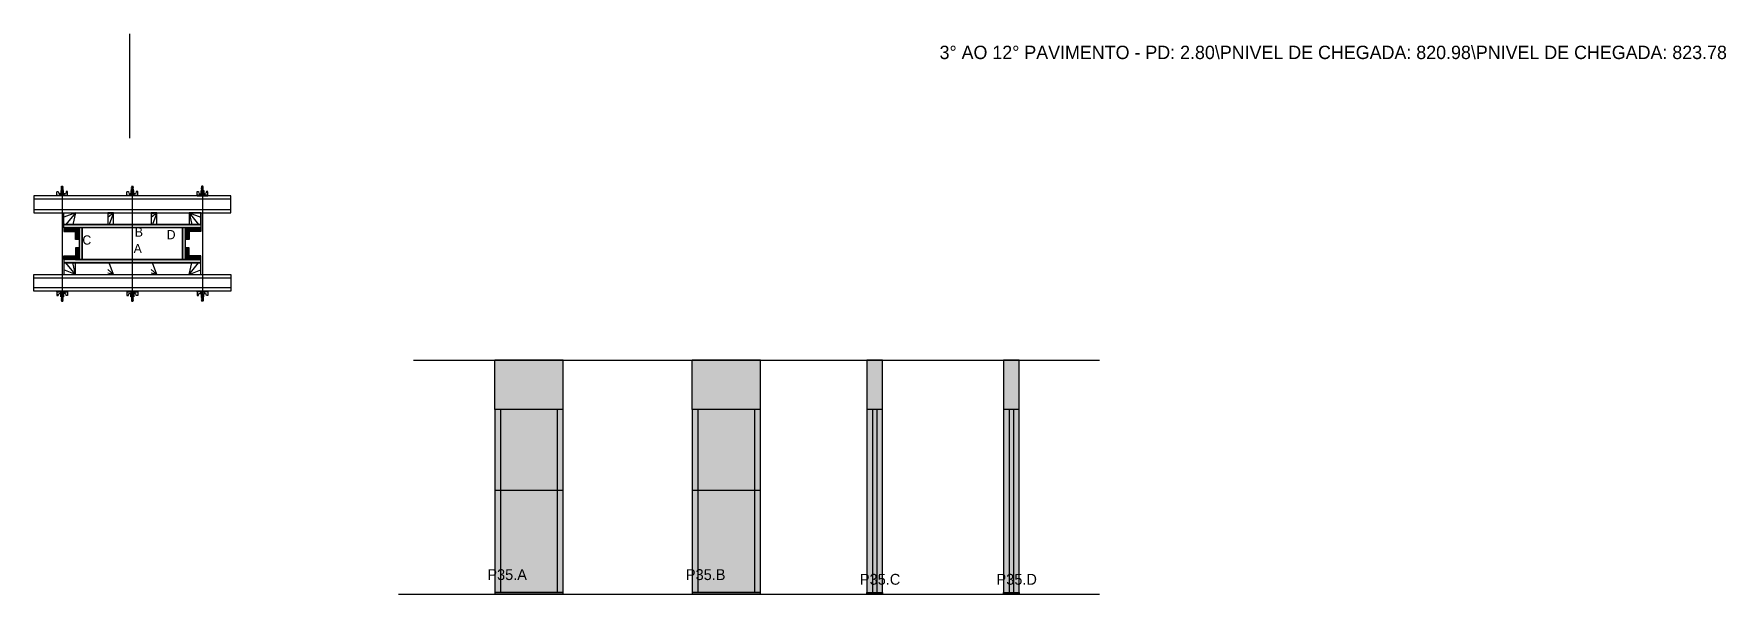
# Model space of a CAD drawing. Header units: metres. Extents: x 7425 to 9453, y 1780 to 2451.
import ezdxf

# ---------------------------------------------------------------- set-up
doc = ezdxf.new("R2010")
doc.units = ezdxf.units.M
for name, color, linetype in [('CHAPA', 7, 'Continuous'), ('COTA', 7, 'Continuous'), ('Hachura', 7, 'Continuous'), ('Madeira', 7, 'Continuous'), ('NOMENCLATURA', 7, 'Continuous'), ('Nível', 7, 'Continuous'), ('Painéis', 7, 'Continuous'), ('Perfil Metálico', 7, 'Continuous'), ('SARR_2.2x7', 7, 'Continuous'), ('SARRAFO', 7, 'Continuous'), ('Texto Seção', 7, 'Continuous'), ('TEXTO_GERAL', 7, 'Continuous')]:
    doc.layers.add(name, color=color, linetype=linetype)

msp = doc.modelspace()

# ---------------------------------------------------------------- hatches: boundary and pattern name
at = {"layer": 'COTA'}
h = msp.add_hatch(color=7, dxfattribs=at)
h.dxf.hatch_style = 1
h.paths.add_polyline_path([(7977.8, 2001.4), (8059.8, 2001.4), (8059.8, 2001.4), (8059.8, 2060.4), (8059.8, 2060.4), (7977.8, 2060.4), (7977.8, 2060.4), (7977.8, 2001.4)])
h = msp.add_hatch(color=7, dxfattribs=at)
h.dxf.hatch_style = 1
h.paths.add_polyline_path([(8214.3, 2001.4), (8296.3, 2001.4), (8296.3, 2001.4), (8296.3, 2060.4), (8296.3, 2060.4), (8214.3, 2060.4), (8214.3, 2060.4), (8214.3, 2001.4)])
h = msp.add_hatch(color=7, dxfattribs=at)
h.dxf.hatch_style = 1
h.paths.add_polyline_path([(8423.4, 2001.4), (8442.4, 2001.4), (8442.4, 2001.4), (8442.4, 2060.4), (8442.4, 2060.4), (8423.4, 2060.4), (8423.4, 2060.4), (8423.4, 2001.4)])
h = msp.add_hatch(color=7, dxfattribs=at)
h.dxf.hatch_style = 1
h.paths.add_polyline_path([(8587.2, 2001.4), (8606.2, 2001.4), (8606.2, 2001.4), (8606.2, 2060.4), (8606.2, 2060.4), (8587.2, 2060.4), (8587.2, 2060.4), (8587.2, 2001.4)])
at = {"layer": 'Hachura'}
h = msp.add_hatch(color=7, dxfattribs=at)
h.dxf.hatch_style = 1
h.paths.add_polyline_path([(7461.4, 2219), (7461.4, 2223), (7461.4, 2223), (7625.4, 2223), (7625.4, 2223), (7625.4, 2219), (7625.4, 2219), (7461.4, 2219)])
h = msp.add_hatch(color=7, dxfattribs=at)
h.dxf.hatch_style = 1
h.paths.add_polyline_path([(7461.4, 2219), (7461.4, 2223), (7461.4, 2223), (7625.4, 2223), (7625.4, 2223), (7625.4, 2219), (7625.4, 2219), (7461.4, 2219)])
h = msp.add_hatch(color=7, dxfattribs=at)
h.dxf.hatch_style = 1
h.paths.add_polyline_path([(7475.4, 2219), (7475.4, 2214.6), (7475.4, 2214.6), (7461.4, 2214.6), (7461.4, 2214.6), (7461.4, 2219), (7461.4, 2219), (7475.4, 2219)])
h = msp.add_hatch(color=7, dxfattribs=at)
h.dxf.hatch_style = 1
h.paths.add_polyline_path([(7479.8, 2219), (7475.4, 2219), (7475.4, 2219), (7475.4, 2205), (7475.4, 2205), (7479.8, 2205), (7479.8, 2205), (7479.8, 2219)])
h = msp.add_hatch(color=7, dxfattribs=at)
h.dxf.hatch_style = 1
h.paths.add_polyline_path([(7483.4, 2219), (7479.8, 2219), (7479.8, 2219), (7479.8, 2181), (7479.8, 2181), (7483.4, 2181), (7483.4, 2181), (7483.4, 2219)])
h = msp.add_hatch(color=7, dxfattribs=at)
h.dxf.hatch_style = 1
h.paths.add_polyline_path([(7483.4, 2219), (7479.8, 2219), (7479.8, 2219), (7479.8, 2181), (7479.8, 2181), (7483.4, 2181), (7483.4, 2181), (7483.4, 2219)])
h = msp.add_hatch(color=7, dxfattribs=at)
h.dxf.hatch_style = 1
h.paths.add_polyline_path([(7607, 2219), (7603.4, 2219), (7603.4, 2219), (7603.4, 2181), (7603.4, 2181), (7607, 2181), (7607, 2181), (7607, 2219)])
h = msp.add_hatch(color=7, dxfattribs=at)
h.dxf.hatch_style = 1
h.paths.add_polyline_path([(7607, 2219), (7603.4, 2219), (7603.4, 2219), (7603.4, 2181), (7603.4, 2181), (7607, 2181), (7607, 2181), (7607, 2219)])
h = msp.add_hatch(color=7, dxfattribs=at)
h.dxf.hatch_style = 1
h.paths.add_polyline_path([(7611.4, 2219), (7607, 2219), (7607, 2219), (7607, 2205), (7607, 2205), (7611.4, 2205), (7611.4, 2205), (7611.4, 2219)])
h = msp.add_hatch(color=7, dxfattribs=at)
h.dxf.hatch_style = 1
h.paths.add_polyline_path([(7611.4, 2219), (7611.4, 2214.6), (7611.4, 2214.6), (7625.4, 2214.6), (7625.4, 2214.6), (7625.4, 2219), (7625.4, 2219), (7611.4, 2219)])
h = msp.add_hatch(color=7, dxfattribs=at)
h.dxf.hatch_style = 1
h.paths.add_polyline_path([(7479.8, 2181), (7475.4, 2181), (7475.4, 2181), (7475.4, 2195), (7475.4, 2195), (7479.8, 2195), (7479.8, 2195), (7479.8, 2181)])
h = msp.add_hatch(color=7, dxfattribs=at)
h.dxf.hatch_style = 1
h.paths.add_polyline_path([(7611.4, 2181), (7607, 2181), (7607, 2181), (7607, 2195), (7607, 2195), (7611.4, 2195), (7611.4, 2195), (7611.4, 2181)])
h = msp.add_hatch(color=7, dxfattribs=at)
h.dxf.hatch_style = 1
h.paths.add_polyline_path([(7475.4, 2181), (7475.4, 2185.4), (7475.4, 2185.4), (7461.4, 2185.4), (7461.4, 2185.4), (7461.4, 2181), (7461.4, 2181), (7475.4, 2181)])
h = msp.add_hatch(color=7, dxfattribs=at)
h.dxf.hatch_style = 1
h.paths.add_polyline_path([(7461.4, 2181), (7461.4, 2177), (7461.4, 2177), (7625.4, 2177), (7625.4, 2177), (7625.4, 2181), (7625.4, 2181), (7461.4, 2181)])
h = msp.add_hatch(color=7, dxfattribs=at)
h.dxf.hatch_style = 1
h.paths.add_polyline_path([(7461.4, 2181), (7461.4, 2177), (7461.4, 2177), (7625.4, 2177), (7625.4, 2177), (7625.4, 2181), (7625.4, 2181), (7461.4, 2181)])
h = msp.add_hatch(color=7, dxfattribs=at)
h.dxf.hatch_style = 1
h.paths.add_polyline_path([(7611.4, 2181), (7611.4, 2185.4), (7611.4, 2185.4), (7625.4, 2185.4), (7625.4, 2185.4), (7625.4, 2181), (7625.4, 2181), (7611.4, 2181)])
h = msp.add_hatch(color=7, dxfattribs=at)
h.dxf.hatch_style = 1
h.paths.add_polyline_path([(8059.8, 2001.4), (7977.8, 2001.4), (7977.8, 2001.4), (7977.8, 1780.4), (7977.8, 1780.4), (8059.8, 1780.4), (8059.8, 1780.4), (8059.8, 2001.4)])
h = msp.add_hatch(color=7, dxfattribs=at)
h.dxf.hatch_style = 1
h.paths.add_polyline_path([(8296.3, 2001.4), (8214.3, 2001.4), (8214.3, 2001.4), (8214.3, 1780.4), (8214.3, 1780.4), (8296.3, 1780.4), (8296.3, 1780.4), (8296.3, 2001.4)])
h = msp.add_hatch(color=7, dxfattribs=at)
h.dxf.hatch_style = 1
h.paths.add_polyline_path([(8442.4, 2001.4), (8423.4, 2001.4), (8423.4, 2001.4), (8423.4, 1780.4), (8423.4, 1780.4), (8442.4, 1780.4), (8442.4, 1780.4), (8442.4, 2001.4)])
h = msp.add_hatch(color=7, dxfattribs=at)
h.dxf.hatch_style = 1
h.paths.add_polyline_path([(8606.2, 2001.4), (8587.2, 2001.4), (8587.2, 2001.4), (8587.2, 1780.4), (8587.2, 1780.4), (8606.2, 1780.4), (8606.2, 1780.4), (8606.2, 2001.4)])

# ---------------------------------------------------------------- linework, layer by layer
at = {"layer": 'CHAPA', "color": 7, "lineweight": 25}
for points in [[(7461.4, 2219), (7461.4, 2223), (7625.4, 2223), (7625.4, 2219)], [(7461.4, 2219), (7461.4, 2223), (7625.4, 2223), (7625.4, 2219)], [(7483.4, 2219), (7479.8, 2219), (7479.8, 2181), (7483.4, 2181)], [(7483.4, 2219), (7479.8, 2219), (7479.8, 2181), (7483.4, 2181)], [(7607, 2219), (7603.4, 2219), (7603.4, 2181), (7607, 2181)], [(7607, 2219), (7603.4, 2219), (7603.4, 2181), (7607, 2181)], [(7461.4, 2181), (7461.4, 2177), (7625.4, 2177), (7625.4, 2181)], [(7461.4, 2181), (7461.4, 2177), (7625.4, 2177), (7625.4, 2181)]]:
    msp.add_lwpolyline(points, close=True, dxfattribs=at)
at = {"layer": 'COTA', "color": 7, "lineweight": 25}
for p, q in [((8059.8, 2060.4), (7977.8, 2060.4)), ((7977.8, 2001.4), (7977.8, 2060.4)), ((8059.8, 2001.4), (8059.8, 2060.4)), ((8296.3, 2060.4), (8214.3, 2060.4)), ((8214.3, 2001.4), (8214.3, 2060.4)), ((8296.3, 2001.4), (8296.3, 2060.4))]:
    msp.add_line(p, q, dxfattribs=at)
for points in [[(8442.4, 2001.4), (8442.4, 2060.4), (8423.4, 2060.4), (8423.4, 2001.4)], [(8606.2, 2001.4), (8606.2, 2060.4), (8587.2, 2060.4), (8587.2, 2001.4)]]:
    msp.add_lwpolyline(points, dxfattribs=at)
at = {"layer": 'Defpoints', "color": 7, "lineweight": 25}
msp.add_line((7540.4, 2326.1), (7540.4, 2451.1), dxfattribs=at)
at = {"layer": 'Hachura', "color": 7, "lineweight": 25}
for p, q in [((7453, 2262.2), (7454.7, 2262.2)), ((7453, 2257), (7453, 2262.1)), ((7453, 2257.9), (7465.9, 2257.9)), ((7453, 2257.9), (7458.1, 2257.9)), ((7465.9, 2257), (7453, 2257)), ((7453.1, 2257.9), (7453.1, 2257)), ((7453.3, 2257.9), (7453.3, 2257)), ((7453.7, 2257.9), (7453.7, 2257)), ((7454.1, 2257.9), (7454.1, 2257)), ((7454.7, 2262.2), (7455.2, 2260)), ((7455, 2257.9), (7455, 2257)), ((7455.6, 2259.7), (7457.5, 2259.7)), ((7456.4, 2257.9), (7456.4, 2257)), ((7464.9, 2257), (7457.1, 2257)), ((7457.5, 2260.5), (7461.4, 2260.5)), ((7457.5, 2257.9), (7457.5, 2260.5)), ((7459.4, 2257.9), (7457.5, 2257.9)), ((7461.1, 2263.7), (7457.8, 2263.7)), ((7461.1, 2263.7), (7457.8, 2263.7)), ((7457.8, 2263.7), (7457.8, 2260.5)), ((7458.1, 2257.9), (7458.8, 2257.9)), ((7458.3, 2268.1), (7460.5, 2267)), ((7460.4, 2266.8), (7458.3, 2267.8)), ((7458.3, 2266.9), (7460.5, 2265.8)), ((7460.4, 2265.6), (7458.3, 2266.7)), ((7458.3, 2265.8), (7460.5, 2264.7)), ((7460.4, 2264.4), (7458.3, 2265.5)), ((7459.6, 2263.7), (7458.3, 2264.4)), ((7458.4, 2268.5), (7458.7, 2268.8)), ((7458.4, 2268.2), (7458.4, 2268.5)), ((7458.4, 2268.5), (7458.4, 2268.5)), ((7460.3, 2268.5), (7458.4, 2268.5)), ((7458.4, 2268.2), (7460.3, 2267.2)), ((7458.4, 2268.2), (7460.3, 2267.2)), ((7458.4, 2267), (7458.4, 2267.7)), ((7460.3, 2266.7), (7458.4, 2267.7)), ((7458.4, 2267), (7460.3, 2266)), ((7458.4, 2265.8), (7458.4, 2266.5)), ((7460.3, 2265.5), (7458.4, 2266.5)), ((7458.4, 2266.3), (7458.4, 2266.5)), ((7458.4, 2265.8), (7460.3, 2264.9)), ((7458.4, 2264.7), (7458.4, 2265.3)), ((7460.3, 2264.4), (7458.4, 2265.3)), ((7458.4, 2264.7), (7460.3, 2263.7)), ((7459.3, 2263.7), (7458.4, 2264.2)), ((7458.4, 2263.7), (7458.4, 2264.2)), ((7458.5, 2257.6), (7458.5, 2257.8)), ((7458.5, 2257.2), (7458.5, 2257.6)), ((7458.7, 2268.8), (7460, 2268.8)), ((7458.8, 2263.7), (7458.8, 2260.5)), ((7460.3, 2267.8), (7459, 2268.5)), ((7459.1, 2257.9), (7459.1, 2259.9)), ((7460.4, 2267.9), (7459.3, 2268.5)), ((7459.4, 2267.8), (7459.4, 2136)), ((7459.4, 2257.9), (7459.4, 2257)), ((7459.6, 2259.9), (7459.6, 2257.9)), ((7459.8, 2268.5), (7460.5, 2268.2)), ((7460.3, 2268.5), (7460, 2268.8)), ((7460.1, 2268.5), (7460.3, 2268.4)), ((7460.3, 2268.4), (7460.3, 2268.5)), ((7460.3, 2267.8), (7460.3, 2267.2)), ((7460.3, 2266), (7460.3, 2266.7)), ((7460.3, 2265.3), (7460.3, 2265.5)), ((7460.3, 2265.3), (7460.3, 2264.9)), ((7460.3, 2264.4), (7460.3, 2263.7)), ((7460.3, 2263.7), (7460.3, 2260.5)), ((7460.4, 2257.8), (7460.4, 2257.4)), ((7461.1, 2260.5), (7461.1, 2263.7)), ((7461.4, 2260.5), (7461.1, 2260.5)), ((7461.4, 2260.5), (7461.1, 2260.5)), ((7461.4, 2260.5), (7461.4, 2257.9)), ((7463.3, 2259.7), (7461.4, 2259.7)), ((7462.5, 2257.9), (7462.5, 2257)), ((7464.2, 2262.2), (7463.6, 2260)), ((7463.9, 2257.9), (7463.9, 2257)), ((7465.9, 2262.2), (7464.2, 2262.2)), ((7464.7, 2257.9), (7464.7, 2257)), ((7465.2, 2257.9), (7465.2, 2257)), ((7465.5, 2257.9), (7465.5, 2257)), ((7465.7, 2257.9), (7465.7, 2257)), ((7465.9, 2257.9), (7465.9, 2262.2)), ((7465.9, 2257.9), (7465.9, 2257)), ((7537, 2262.2), (7538.7, 2262.2)), ((7537, 2257), (7537, 2262.1)), ((7537, 2257.9), (7549.9, 2257.9)), ((7537, 2257.9), (7542.1, 2257.9)), ((7549.9, 2257), (7537, 2257)), ((7537.1, 2257.9), (7537.1, 2257)), ((7537.3, 2257.9), (7537.3, 2257)), ((7537.7, 2257.9), (7537.7, 2257)), ((7538.1, 2257.9), (7538.1, 2257)), ((7538.7, 2262.2), (7539.2, 2260)), ((7539, 2257.9), (7539, 2257)), ((7539.6, 2259.7), (7541.5, 2259.7)), ((7540.4, 2257.9), (7540.4, 2257)), ((7548.9, 2257), (7541.1, 2257)), ((7541.5, 2260.5), (7545.4, 2260.5)), ((7541.5, 2257.9), (7541.5, 2260.5)), ((7543.4, 2257.9), (7541.5, 2257.9)), ((7545.1, 2263.7), (7541.8, 2263.7)), ((7545.1, 2263.7), (7541.8, 2263.7)), ((7541.8, 2263.7), (7541.8, 2260.5)), ((7542.1, 2257.9), (7542.8, 2257.9)), ((7542.3, 2268.1), (7544.5, 2267)), ((7544.4, 2266.8), (7542.3, 2267.8)), ((7542.3, 2266.9), (7544.5, 2265.8)), ((7544.4, 2265.6), (7542.3, 2266.7)), ((7542.3, 2265.8), (7544.5, 2264.7)), ((7544.4, 2264.4), (7542.3, 2265.5)), ((7543.6, 2263.7), (7542.3, 2264.4)), ((7542.4, 2268.5), (7542.7, 2268.8)), ((7542.4, 2268.2), (7542.4, 2268.5)), ((7542.4, 2268.5), (7542.4, 2268.5)), ((7544.3, 2268.5), (7542.4, 2268.5)), ((7542.4, 2268.2), (7544.3, 2267.2)), ((7542.4, 2268.2), (7544.3, 2267.2)), ((7542.4, 2267), (7542.4, 2267.7)), ((7544.3, 2266.7), (7542.4, 2267.7)), ((7542.4, 2267), (7544.3, 2266)), ((7542.4, 2265.8), (7542.4, 2266.5)), ((7544.3, 2265.5), (7542.4, 2266.5)), ((7542.4, 2266.3), (7542.4, 2266.5)), ((7542.4, 2265.8), (7544.3, 2264.9)), ((7542.4, 2264.7), (7542.4, 2265.3)), ((7544.3, 2264.4), (7542.4, 2265.3)), ((7542.4, 2264.7), (7544.3, 2263.7)), ((7543.3, 2263.7), (7542.4, 2264.2)), ((7542.4, 2263.7), (7542.4, 2264.2)), ((7542.5, 2257.6), (7542.5, 2257.8)), ((7542.5, 2257.2), (7542.5, 2257.6)), ((7542.7, 2268.8), (7544, 2268.8)), ((7542.8, 2263.7), (7542.8, 2260.5)), ((7544.3, 2267.8), (7543, 2268.5)), ((7543.1, 2257.9), (7543.1, 2259.9)), ((7544.4, 2267.9), (7543.3, 2268.5)), ((7543.4, 2267.8), (7543.4, 2136)), ((7543.4, 2257.9), (7543.4, 2257)), ((7543.6, 2259.9), (7543.6, 2257.9)), ((7543.8, 2268.5), (7544.5, 2268.2)), ((7544.3, 2268.5), (7544, 2268.8)), ((7544.1, 2268.5), (7544.3, 2268.4)), ((7544.3, 2268.4), (7544.3, 2268.5)), ((7544.3, 2267.8), (7544.3, 2267.2)), ((7544.3, 2266), (7544.3, 2266.7)), ((7544.3, 2265.3), (7544.3, 2265.5)), ((7544.3, 2265.3), (7544.3, 2264.9)), ((7544.3, 2264.4), (7544.3, 2263.7)), ((7544.3, 2263.7), (7544.3, 2260.5)), ((7544.4, 2257.8), (7544.4, 2257.4)), ((7545.1, 2260.5), (7545.1, 2263.7)), ((7545.4, 2260.5), (7545.1, 2260.5)), ((7545.4, 2260.5), (7545.1, 2260.5)), ((7545.4, 2260.5), (7545.4, 2257.9)), ((7547.3, 2259.7), (7545.4, 2259.7)), ((7546.5, 2257.9), (7546.5, 2257)), ((7548.2, 2262.2), (7547.6, 2260)), ((7547.9, 2257.9), (7547.9, 2257)), ((7549.9, 2262.2), (7548.2, 2262.2)), ((7548.7, 2257.9), (7548.7, 2257)), ((7549.2, 2257.9), (7549.2, 2257)), ((7549.5, 2257.9), (7549.5, 2257)), ((7549.7, 2257.9), (7549.7, 2257)), ((7549.9, 2257.9), (7549.9, 2262.2)), ((7549.9, 2257.9), (7549.9, 2257)), ((7621, 2257.9), (7621, 2262.2)), ((7621, 2262.2), (7622.7, 2262.2)), ((7633.9, 2257.9), (7621, 2257.9)), ((7621, 2257.9), (7621, 2257)), ((7621, 2257), (7633.9, 2257)), ((7621.1, 2257.9), (7621.1, 2257)), ((7621.3, 2257.9), (7621.3, 2257)), ((7621.7, 2257.9), (7621.7, 2257)), ((7621.9, 2257), (7629.8, 2257)), ((7622.1, 2257.9), (7622.1, 2257)), ((7622.7, 2262.2), (7623.2, 2260)), ((7623, 2257.9), (7623, 2257)), ((7623.6, 2259.7), (7625.5, 2259.7)), ((7624.4, 2257.9), (7624.4, 2257)), ((7629.4, 2260.5), (7625.5, 2260.5)), ((7625.5, 2260.5), (7625.5, 2257.9)), ((7625.5, 2260.5), (7625.8, 2260.5)), ((7625.5, 2260.5), (7625.8, 2260.5)), ((7625.8, 2263.7), (7629.1, 2263.7)), ((7625.8, 2263.7), (7629.1, 2263.7)), ((7625.8, 2260.5), (7625.8, 2263.7)), ((7627, 2268.5), (7626.4, 2268.2)), ((7626.4, 2267.9), (7627.6, 2268.5)), ((7628.5, 2268.1), (7626.4, 2267)), ((7626.4, 2266.8), (7628.6, 2267.8)), ((7628.5, 2266.9), (7626.4, 2265.8)), ((7626.4, 2265.6), (7628.6, 2266.7)), ((7628.5, 2265.8), (7626.4, 2264.7)), ((7626.4, 2264.4), (7628.6, 2265.5)), ((7626.5, 2268.5), (7626.9, 2268.8)), ((7626.8, 2268.5), (7626.5, 2268.4)), ((7626.5, 2268.4), (7626.5, 2268.5)), ((7626.5, 2267.8), (7627.8, 2268.5)), ((7626.5, 2268.5), (7628.5, 2268.5)), ((7628.5, 2268.2), (7626.5, 2267.2)), ((7628.5, 2268.2), (7626.5, 2267.2)), ((7626.5, 2267.8), (7626.5, 2267.2)), ((7626.5, 2266.7), (7628.5, 2267.7)), ((7628.5, 2267), (7626.5, 2266)), ((7626.5, 2266), (7626.5, 2266.7)), ((7626.5, 2265.5), (7628.5, 2266.5)), ((7628.5, 2265.8), (7626.5, 2264.9)), ((7626.5, 2265.3), (7626.5, 2265.5)), ((7626.5, 2265.3), (7626.5, 2264.9)), ((7626.5, 2264.4), (7628.5, 2265.3)), ((7628.5, 2264.7), (7626.5, 2263.7)), ((7626.5, 2264.4), (7626.5, 2263.7)), ((7626.5, 2263.7), (7626.5, 2260.5)), ((7626.5, 2257.8), (7626.5, 2257.4)), ((7628.1, 2268.8), (7626.9, 2268.8)), ((7627.2, 2259.9), (7627.2, 2257.9)), ((7627.3, 2263.7), (7628.6, 2264.4)), ((7627.4, 2267.8), (7627.4, 2136)), ((7627.4, 2257.9), (7629.4, 2257.9)), ((7627.4, 2257.9), (7627.4, 2257)), ((7627.6, 2263.7), (7628.5, 2264.2)), ((7627.7, 2257.9), (7627.7, 2259.9)), ((7628.5, 2268.5), (7628.1, 2268.8)), ((7628.1, 2263.7), (7628.1, 2260.5)), ((7628.7, 2257.9), (7628.1, 2257.9)), ((7628.4, 2257.6), (7628.4, 2257.8)), ((7628.4, 2257.2), (7628.4, 2257.6)), ((7628.5, 2268.2), (7628.5, 2268.5)), ((7628.5, 2268.5), (7628.5, 2268.5)), ((7628.5, 2267), (7628.5, 2267.7)), ((7628.5, 2265.8), (7628.5, 2266.5)), ((7628.5, 2266.3), (7628.5, 2266.5)), ((7628.5, 2264.7), (7628.5, 2265.3)), ((7628.5, 2263.7), (7628.5, 2264.2)), ((7633.9, 2257.9), (7628.7, 2257.9)), ((7629.1, 2263.7), (7629.1, 2260.5)), ((7629.4, 2257.9), (7629.4, 2260.5)), ((7631.3, 2259.7), (7629.4, 2259.7)), ((7630.5, 2257.9), (7630.5, 2257)), ((7632.2, 2262.2), (7631.6, 2260)), ((7631.9, 2257.9), (7631.9, 2257)), ((7633.9, 2262.2), (7632.2, 2262.2)), ((7632.7, 2257.9), (7632.7, 2257)), ((7633.2, 2257.9), (7633.2, 2257)), ((7633.5, 2257.9), (7633.5, 2257)), ((7633.7, 2257.9), (7633.7, 2257)), ((7633.9, 2257), (7633.9, 2262.1)), ((7465.9, 2143), (7453, 2143)), ((7453, 2143), (7453, 2137.9)), ((7453, 2142.1), (7465.9, 2142.1)), ((7453, 2142.1), (7458.1, 2142.1)), ((7453, 2137.9), (7454.7, 2137.9)), ((7453.1, 2142.1), (7453.1, 2143)), ((7453.3, 2142.1), (7453.3, 2143)), ((7453.7, 2142.1), (7453.7, 2143)), ((7454.1, 2142.1), (7454.1, 2143)), ((7454.7, 2137.9), (7455.2, 2140.1)), ((7455, 2142.1), (7455, 2143)), ((7455.6, 2140.3), (7457.5, 2140.3)), ((7456.4, 2142.1), (7456.4, 2143)), ((7464.9, 2143), (7457.1, 2143)), ((7459.4, 2142.1), (7457.5, 2142.1)), ((7457.5, 2142.1), (7457.5, 2139.5)), ((7457.5, 2139.5), (7461.4, 2139.5)), ((7457.8, 2136.3), (7457.8, 2139.5)), ((7461.1, 2136.4), (7457.8, 2136.4)), ((7461.1, 2136.3), (7457.8, 2136.3)), ((7458.1, 2142.1), (7458.8, 2142.1)), ((7459.6, 2136.3), (7458.3, 2135.7)), ((7460.4, 2135.6), (7458.3, 2134.5)), ((7458.3, 2134.3), (7460.5, 2135.4)), ((7460.4, 2134.4), (7458.3, 2133.4)), ((7458.3, 2133.1), (7460.5, 2134.2)), ((7460.4, 2133.3), (7458.3, 2132.2)), ((7458.3, 2131.9), (7460.5, 2133)), ((7458.4, 2135.3), (7460.3, 2136.3)), ((7459.3, 2136.3), (7458.4, 2135.9)), ((7458.4, 2136.3), (7458.4, 2135.9)), ((7460.3, 2135.7), (7458.4, 2134.7)), ((7458.4, 2135.3), (7458.4, 2134.7)), ((7458.4, 2134.2), (7460.3, 2135.1)), ((7460.3, 2134.5), (7458.4, 2133.5)), ((7458.4, 2134.2), (7458.4, 2133.5)), ((7458.4, 2133), (7460.3, 2134)), ((7458.4, 2133.7), (7458.4, 2133.5)), ((7460.3, 2133.3), (7458.4, 2132.4)), ((7458.4, 2133), (7458.4, 2132.4)), ((7458.4, 2131.9), (7460.3, 2132.8)), ((7458.4, 2131.9), (7460.3, 2132.8)), ((7458.4, 2131.9), (7458.4, 2131.5)), ((7458.4, 2131.5), (7458.4, 2131.5)), ((7458.4, 2131.5), (7458.7, 2131.2)), ((7460.3, 2131.5), (7458.4, 2131.5)), ((7458.5, 2142.9), (7458.5, 2142.4)), ((7458.5, 2142.4), (7458.5, 2142.2)), ((7458.7, 2131.2), (7460, 2131.2)), ((7458.8, 2136.3), (7458.8, 2139.5)), ((7460.3, 2132.2), (7459, 2131.5)), ((7459.1, 2142.1), (7459.1, 2140.1)), ((7460.4, 2132.1), (7459.3, 2131.5)), ((7459.4, 2142.1), (7459.4, 2143)), ((7459.6, 2140.1), (7459.6, 2142.1)), ((7459.8, 2131.5), (7460.5, 2131.9)), ((7460.3, 2131.5), (7460, 2131.2)), ((7460.1, 2131.5), (7460.3, 2131.7)), ((7460.3, 2136.3), (7460.3, 2139.5)), ((7460.3, 2135.7), (7460.3, 2136.3)), ((7460.3, 2134.7), (7460.3, 2135.1)), ((7460.3, 2134.7), (7460.3, 2134.5)), ((7460.3, 2134), (7460.3, 2133.3)), ((7460.3, 2132.2), (7460.3, 2132.8)), ((7460.3, 2131.7), (7460.3, 2131.5)), ((7460.4, 2142.2), (7460.4, 2142.7)), ((7461.1, 2139.5), (7461.1, 2136.3)), ((7461.4, 2139.5), (7461.1, 2139.5)), ((7461.4, 2139.5), (7461.1, 2139.5)), ((7461.4, 2139.5), (7461.4, 2142.1)), ((7463.3, 2140.3), (7461.4, 2140.3)), ((7462.5, 2142.1), (7462.5, 2143)), ((7464.2, 2137.9), (7463.6, 2140.1)), ((7463.9, 2142.1), (7463.9, 2143)), ((7465.9, 2137.9), (7464.2, 2137.9)), ((7464.7, 2142.1), (7464.7, 2143)), ((7465.2, 2142.1), (7465.2, 2143)), ((7465.5, 2142.1), (7465.5, 2143)), ((7465.7, 2142.1), (7465.7, 2143)), ((7465.9, 2142.1), (7465.9, 2143)), ((7465.9, 2142.1), (7465.9, 2137.9)), ((7549.9, 2143), (7537, 2143)), ((7537, 2143), (7537, 2137.9)), ((7537, 2142.1), (7549.9, 2142.1)), ((7537, 2142.1), (7542.1, 2142.1)), ((7537, 2137.9), (7538.7, 2137.9)), ((7537.1, 2142.1), (7537.1, 2143)), ((7537.3, 2142.1), (7537.3, 2143)), ((7537.7, 2142.1), (7537.7, 2143)), ((7538.1, 2142.1), (7538.1, 2143)), ((7538.7, 2137.9), (7539.2, 2140.1)), ((7539, 2142.1), (7539, 2143)), ((7539.6, 2140.3), (7541.5, 2140.3)), ((7540.4, 2142.1), (7540.4, 2143)), ((7548.9, 2143), (7541.1, 2143)), ((7543.4, 2142.1), (7541.5, 2142.1)), ((7541.5, 2142.1), (7541.5, 2139.5)), ((7541.5, 2139.5), (7545.4, 2139.5)), ((7541.8, 2136.3), (7541.8, 2139.5)), ((7545.1, 2136.4), (7541.8, 2136.4)), ((7545.1, 2136.3), (7541.8, 2136.3)), ((7542.1, 2142.1), (7542.8, 2142.1)), ((7543.6, 2136.3), (7542.3, 2135.7)), ((7544.4, 2135.6), (7542.3, 2134.5)), ((7542.3, 2134.3), (7544.5, 2135.4)), ((7544.4, 2134.4), (7542.3, 2133.4)), ((7542.3, 2133.1), (7544.5, 2134.2)), ((7544.4, 2133.3), (7542.3, 2132.2)), ((7542.3, 2131.9), (7544.5, 2133)), ((7542.4, 2135.3), (7544.3, 2136.3)), ((7543.3, 2136.3), (7542.4, 2135.9)), ((7542.4, 2136.3), (7542.4, 2135.9)), ((7544.3, 2135.7), (7542.4, 2134.7)), ((7542.4, 2135.3), (7542.4, 2134.7)), ((7542.4, 2134.2), (7544.3, 2135.1)), ((7544.3, 2134.5), (7542.4, 2133.5)), ((7542.4, 2134.2), (7542.4, 2133.5)), ((7542.4, 2133), (7544.3, 2134)), ((7542.4, 2133.7), (7542.4, 2133.5)), ((7544.3, 2133.3), (7542.4, 2132.4)), ((7542.4, 2133), (7542.4, 2132.4)), ((7542.4, 2131.9), (7544.3, 2132.8)), ((7542.4, 2131.9), (7544.3, 2132.8)), ((7542.4, 2131.9), (7542.4, 2131.5)), ((7542.4, 2131.5), (7542.4, 2131.5)), ((7542.4, 2131.5), (7542.7, 2131.2)), ((7544.3, 2131.5), (7542.4, 2131.5)), ((7542.5, 2142.9), (7542.5, 2142.4)), ((7542.5, 2142.4), (7542.5, 2142.2)), ((7542.7, 2131.2), (7544, 2131.2)), ((7542.8, 2136.3), (7542.8, 2139.5)), ((7544.3, 2132.2), (7543, 2131.5)), ((7543.1, 2142.1), (7543.1, 2140.1)), ((7544.4, 2132.1), (7543.3, 2131.5)), ((7543.4, 2142.1), (7543.4, 2143)), ((7543.6, 2140.1), (7543.6, 2142.1)), ((7543.8, 2131.5), (7544.5, 2131.9)), ((7544.3, 2131.5), (7544, 2131.2)), ((7544.1, 2131.5), (7544.3, 2131.7)), ((7544.3, 2136.3), (7544.3, 2139.5)), ((7544.3, 2135.7), (7544.3, 2136.3)), ((7544.3, 2134.7), (7544.3, 2135.1)), ((7544.3, 2134.7), (7544.3, 2134.5)), ((7544.3, 2134), (7544.3, 2133.3)), ((7544.3, 2132.2), (7544.3, 2132.8)), ((7544.3, 2131.7), (7544.3, 2131.5)), ((7544.4, 2142.2), (7544.4, 2142.7)), ((7545.1, 2139.5), (7545.1, 2136.3)), ((7545.4, 2139.5), (7545.1, 2139.5)), ((7545.4, 2139.5), (7545.1, 2139.5)), ((7545.4, 2139.5), (7545.4, 2142.1)), ((7547.3, 2140.3), (7545.4, 2140.3)), ((7546.5, 2142.1), (7546.5, 2143)), ((7548.2, 2137.9), (7547.6, 2140.1)), ((7547.9, 2142.1), (7547.9, 2143)), ((7549.9, 2137.9), (7548.2, 2137.9)), ((7548.7, 2142.1), (7548.7, 2143)), ((7549.2, 2142.1), (7549.2, 2143)), ((7549.5, 2142.1), (7549.5, 2143)), ((7549.7, 2142.1), (7549.7, 2143)), ((7549.9, 2142.1), (7549.9, 2143)), ((7549.9, 2142.1), (7549.9, 2137.9)), ((7621, 2143), (7633.9, 2143)), ((7621, 2142.1), (7621, 2143)), ((7633.9, 2142.1), (7621, 2142.1)), ((7621, 2142.1), (7621, 2137.9)), ((7621, 2137.9), (7622.7, 2137.9)), ((7621.1, 2142.1), (7621.1, 2143)), ((7621.3, 2142.1), (7621.3, 2143)), ((7621.7, 2142.1), (7621.7, 2143)), ((7621.9, 2143), (7629.8, 2143)), ((7622.1, 2142.1), (7622.1, 2143)), ((7622.7, 2137.9), (7623.2, 2140.1)), ((7623, 2142.1), (7623, 2143)), ((7623.6, 2140.3), (7625.5, 2140.3)), ((7624.4, 2142.1), (7624.4, 2143)), ((7625.5, 2139.5), (7625.5, 2142.1)), ((7629.4, 2139.5), (7625.5, 2139.5)), ((7625.5, 2139.5), (7625.8, 2139.5)), ((7625.5, 2139.5), (7625.8, 2139.5)), ((7625.8, 2139.5), (7625.8, 2136.3)), ((7625.8, 2136.4), (7629.1, 2136.4)), ((7625.8, 2136.3), (7629.1, 2136.3)), ((7626.4, 2135.6), (7628.6, 2134.5)), ((7628.5, 2134.3), (7626.4, 2135.4)), ((7626.4, 2134.4), (7628.6, 2133.4)), ((7628.5, 2133.1), (7626.4, 2134.2)), ((7626.4, 2133.3), (7628.6, 2132.2)), ((7628.5, 2131.9), (7626.4, 2133)), ((7626.4, 2132.1), (7627.6, 2131.5)), ((7627, 2131.5), (7626.4, 2131.9)), ((7626.5, 2142.2), (7626.5, 2142.7)), ((7626.5, 2136.3), (7626.5, 2139.5)), ((7626.5, 2135.7), (7626.5, 2136.3)), ((7628.5, 2135.3), (7626.5, 2136.3)), ((7626.5, 2135.7), (7628.5, 2134.7)), ((7626.5, 2134.7), (7626.5, 2135.1)), ((7628.5, 2134.2), (7626.5, 2135.1)), ((7626.5, 2134.7), (7626.5, 2134.5)), ((7626.5, 2134.5), (7628.5, 2133.5)), ((7626.5, 2134), (7626.5, 2133.3)), ((7628.5, 2133), (7626.5, 2134)), ((7626.5, 2133.3), (7628.5, 2132.4)), ((7628.5, 2131.9), (7626.5, 2132.8)), ((7626.5, 2132.2), (7626.5, 2132.8)), ((7628.5, 2131.9), (7626.5, 2132.8)), ((7626.5, 2132.2), (7627.8, 2131.5)), ((7626.8, 2131.5), (7626.5, 2131.7)), ((7626.5, 2131.7), (7626.5, 2131.5)), ((7626.5, 2131.5), (7626.9, 2131.2)), ((7626.5, 2131.5), (7628.5, 2131.5)), ((7628.1, 2131.2), (7626.9, 2131.2)), ((7627.2, 2140.1), (7627.2, 2142.1)), ((7627.3, 2136.3), (7628.6, 2135.7)), ((7627.4, 2142.1), (7627.4, 2143)), ((7627.4, 2142.1), (7629.4, 2142.1)), ((7627.6, 2136.3), (7628.5, 2135.9)), ((7627.7, 2142.1), (7627.7, 2140.1)), ((7628.7, 2142.1), (7628.1, 2142.1)), ((7628.1, 2136.3), (7628.1, 2139.5)), ((7628.5, 2131.5), (7628.1, 2131.2)), ((7628.4, 2142.9), (7628.4, 2142.4)), ((7628.4, 2142.4), (7628.4, 2142.2)), ((7628.5, 2136.3), (7628.5, 2135.9)), ((7628.5, 2135.3), (7628.5, 2134.7)), ((7628.5, 2134.2), (7628.5, 2133.5)), ((7628.5, 2133.7), (7628.5, 2133.5)), ((7628.5, 2133), (7628.5, 2132.4)), ((7628.5, 2131.9), (7628.5, 2131.5)), ((7628.5, 2131.5), (7628.5, 2131.5)), ((7633.9, 2142.1), (7628.7, 2142.1)), ((7629.1, 2136.3), (7629.1, 2139.5)), ((7629.4, 2142.1), (7629.4, 2139.5)), ((7631.3, 2140.3), (7629.4, 2140.3)), ((7630.5, 2142.1), (7630.5, 2143)), ((7632.2, 2137.9), (7631.6, 2140.1)), ((7631.9, 2142.1), (7631.9, 2143)), ((7633.9, 2137.9), (7632.2, 2137.9)), ((7632.7, 2142.1), (7632.7, 2143)), ((7633.2, 2142.1), (7633.2, 2143)), ((7633.5, 2142.1), (7633.5, 2143)), ((7633.7, 2142.1), (7633.7, 2143)), ((7633.9, 2143), (7633.9, 2137.9))]:
    msp.add_line(p, q, dxfattribs=at)
at = {"layer": 'Madeira', "color": 7, "lineweight": 25}
for p, q in [((7475.5, 2237), (7461.4, 2231.6)), ((7475.5, 2237), (7463.9, 2223)), ((7475.5, 2237), (7472, 2223)), ((7520.9, 2237), (7513.9, 2231.3)), ((7520.9, 2237), (7513.9, 2235.3)), ((7520.9, 2237), (7515.5, 2223)), ((7572.9, 2237), (7565.9, 2231.3)), ((7572.9, 2237), (7565.9, 2235.3)), ((7572.9, 2237), (7567.5, 2223)), ((7611.4, 2237), (7622.9, 2223)), ((7611.4, 2237), (7614.9, 2223)), ((7611.4, 2237), (7625.4, 2231.6)), ((7475.5, 2163), (7463.9, 2177)), ((7475.5, 2163), (7472, 2177)), ((7520.9, 2163), (7515.5, 2177)), ((7572.9, 2163), (7567.5, 2177)), ((7611.4, 2163), (7622.9, 2177)), ((7611.4, 2163), (7614.9, 2177)), ((7475.5, 2163), (7461.4, 2168.4)), ((7520.9, 2163), (7513.9, 2168.8)), ((7520.9, 2163), (7513.9, 2164.7)), ((7572.9, 2163), (7565.9, 2168.8)), ((7572.9, 2163), (7565.9, 2164.7)), ((7611.4, 2163), (7625.4, 2168.4))]:
    msp.add_line(p, q, dxfattribs=at)
for points in [[(7625.4, 2237), (7625.4, 2223), (7461.4, 2223), (7461.5, 2237)], [(7520.9, 2237), (7513.9, 2237), (7513.9, 2223), (7520.9, 2223)], [(7572.9, 2237), (7565.9, 2237), (7565.9, 2223), (7572.9, 2223)], [(7611.4, 2237), (7611.4, 2223), (7625.4, 2223), (7625.4, 2237)], [(7475.5, 2163), (7475.4, 2177), (7461.4, 2177), (7461.5, 2163)], [(7625.4, 2163), (7625.4, 2177), (7461.4, 2177), (7461.5, 2163)]]:
    msp.add_lwpolyline(points, close=True, dxfattribs=at)
at = {"layer": 'Nível', "color": 7, "lineweight": 25}
for p, q in [((7880.3, 2060.4), (8702.2, 2060.4)), ((7862.4, 1780.4), (8702.2, 1780.4))]:
    msp.add_line(p, q, dxfattribs=at)
at = {"layer": 'Painéis', "color": 7, "lineweight": 25}
for p, q in [((7977.8, 2001.4), (7977.8, 1780.4)), ((8059.8, 2001.4), (7977.8, 2001.4)), ((8059.8, 1780.4), (8059.8, 2001.4)), ((8214.3, 2001.4), (8214.3, 1780.4)), ((8296.3, 2001.4), (8214.3, 2001.4)), ((8296.3, 1780.4), (8296.3, 2001.4)), ((8423.4, 2001.4), (8423.4, 1782.4)), ((8442.4, 2001.4), (8423.4, 2001.4)), ((8442.4, 1782.4), (8442.4, 2001.4)), ((8587.2, 2001.4), (8587.2, 1782.4)), ((8606.2, 2001.4), (8587.2, 2001.4)), ((8606.2, 1782.4), (8606.2, 2001.4)), ((8059.8, 1904.4), (7977.8, 1904.4)), ((8296.3, 1904.4), (8214.3, 1904.4)), ((7977.8, 1782.4), (8059.8, 1782.4)), ((8214.3, 1782.4), (8296.3, 1782.4)), ((8423.4, 1782.4), (8442.4, 1782.4)), ((8587.2, 1782.4), (8606.2, 1782.4))]:
    msp.add_line(p, q, dxfattribs=at)
for points in [[(7603.4, 2181), (7603.4, 2219), (7483.4, 2219), (7483.4, 2181)], [(8059.8, 1782.4), (7977.8, 1782.4), (7977.8, 1780.4), (8059.8, 1780.4)], [(8296.3, 1782.4), (8214.3, 1782.4), (8214.3, 1780.4), (8296.3, 1780.4)], [(8423.4, 1782.4), (8442.4, 1782.4), (8442.4, 1780.4), (8423.4, 1780.4)], [(8587.2, 1782.4), (8606.2, 1782.4), (8606.2, 1780.4), (8587.2, 1780.4)]]:
    msp.add_lwpolyline(points, close=True, dxfattribs=at)
at = {"layer": 'Perfil Metálico', "color": 7, "lineweight": 25}
for points in [[(7425.4, 2257), (7425.4, 2237), (7661.4, 2237), (7661.4, 2257)], [(7661.4, 2241), (7661.4, 2253), (7425.4, 2253), (7425.4, 2241)], [(7425.4, 2143), (7425.4, 2163), (7661.4, 2163), (7661.4, 2143)], [(7661.4, 2159), (7661.4, 2147), (7425.4, 2147), (7425.4, 2159)]]:
    msp.add_lwpolyline(points, close=True, dxfattribs=at)
at = {"layer": 'SARR_2.2x7', "color": 7, "lineweight": 25}
for p, q in [((7984.8, 1904.4), (7984.8, 2001.4)), ((8052.8, 1904.4), (8052.8, 2001.4)), ((8221.3, 1904.4), (8221.3, 2001.4)), ((8289.3, 1904.4), (8289.3, 2001.4)), ((8430.4, 2001.4), (8430.4, 1782.4)), ((8435.4, 2001.4), (8435.4, 1782.4)), ((8594.2, 2001.4), (8594.2, 1782.4)), ((8599.2, 2001.4), (8599.2, 1782.4)), ((7984.8, 1782.4), (7984.8, 1904.4)), ((8052.8, 1782.4), (8052.8, 1904.4)), ((8221.3, 1782.4), (8221.3, 1904.4)), ((8289.3, 1782.4), (8289.3, 1904.4)), ((7984.8, 1782.4), (7984.8, 1782.4)), ((8052.8, 1782.4), (8052.8, 1782.4)), ((8221.3, 1782.4), (8221.3, 1782.4)), ((8289.3, 1782.4), (8289.3, 1782.4))]:
    msp.add_line(p, q, dxfattribs=at)
at = {"layer": 'SARRAFO', "color": 7, "lineweight": 25}
for points in [[(7461.4, 2214.6), (7475.4, 2214.6), (7475.4, 2219), (7461.4, 2219)], [(7475.4, 2205), (7475.4, 2219), (7479.8, 2219), (7479.8, 2205)], [(7607, 2205), (7607, 2219), (7611.4, 2219), (7611.4, 2205)], [(7625.4, 2214.6), (7611.4, 2214.6), (7611.4, 2219), (7625.4, 2219)], [(7475.4, 2195), (7475.4, 2181), (7479.8, 2181), (7479.8, 2195)], [(7607, 2195), (7607, 2181), (7611.4, 2181), (7611.4, 2195)], [(7461.4, 2185.4), (7475.4, 2185.4), (7475.4, 2181), (7461.4, 2181)], [(7625.4, 2185.4), (7611.4, 2185.4), (7611.4, 2181), (7625.4, 2181)]]:
    msp.add_lwpolyline(points, close=True, dxfattribs=at)

# ---------------------------------------------------------------- texts
at = {"layer": 'NOMENCLATURA', "color": 7, "lineweight": 25}
msp.add_text('3° AO 12° PAVIMENTO - PD: 2.80\\PNIVEL DE CHEGADA: 820.98\\PNIVEL DE CHEGADA: 823.78', height=16, dxfattribs=at).set_placement((8510.7, 2420.9))
at = {"layer": 'Texto Seção', "color": 7, "lineweight": 25}
for s, p in [('P35.A', (7968.9, 1797.2)), ('P35.B', (8206.8, 1797.2)), ('P35.C', (8415.3, 1791.6)), ('P35.D', (8579, 1791.6))]:
    msp.add_text(s, height=13, dxfattribs=at).set_placement(p)
at = {"layer": 'TEXTO_GERAL', "color": 7, "lineweight": 25}
for s, p in [('B', (7546.4, 2208.3)), ('D', (7584.6, 2205.2)), ('C', (7483.6, 2198.8)), ('A', (7545, 2188.6))]:
    msp.add_text(s, height=11, dxfattribs=at).set_placement(p)

doc.saveas('drawing.dxf')
